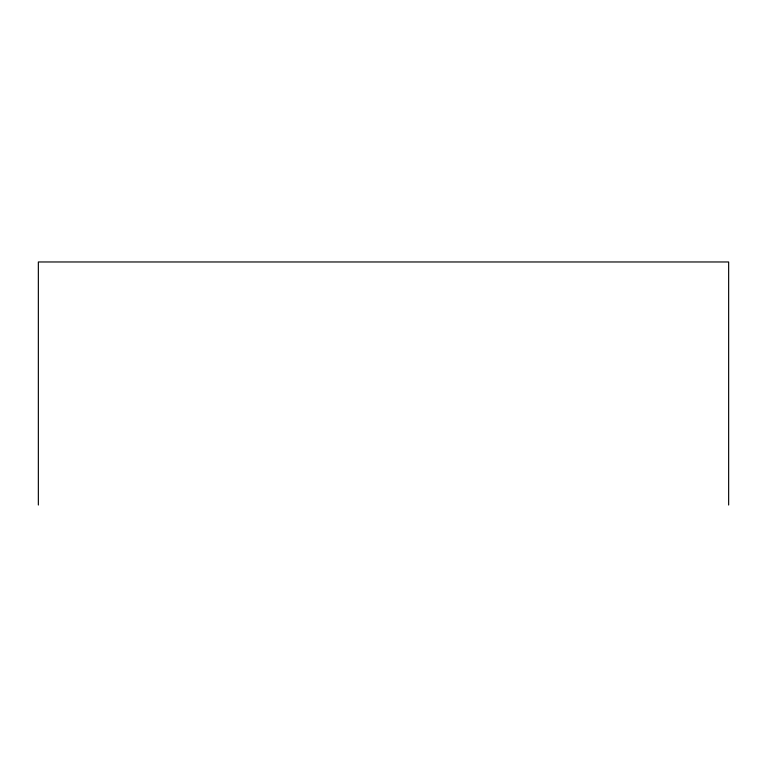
<?xml version="1.0" encoding="UTF-8"?>
<svg xmlns="http://www.w3.org/2000/svg" width="767" height="767" viewBox="0 0 767 767"><rect width="100%" height="100%" fill="white"/><g stroke="black" fill="none" stroke-linecap="round" stroke-linejoin="round"><path stroke-width="1.15" d="M728.65 505.031L728.65 261.969L38.35 261.969L38.35 505.031"/></g></svg>
